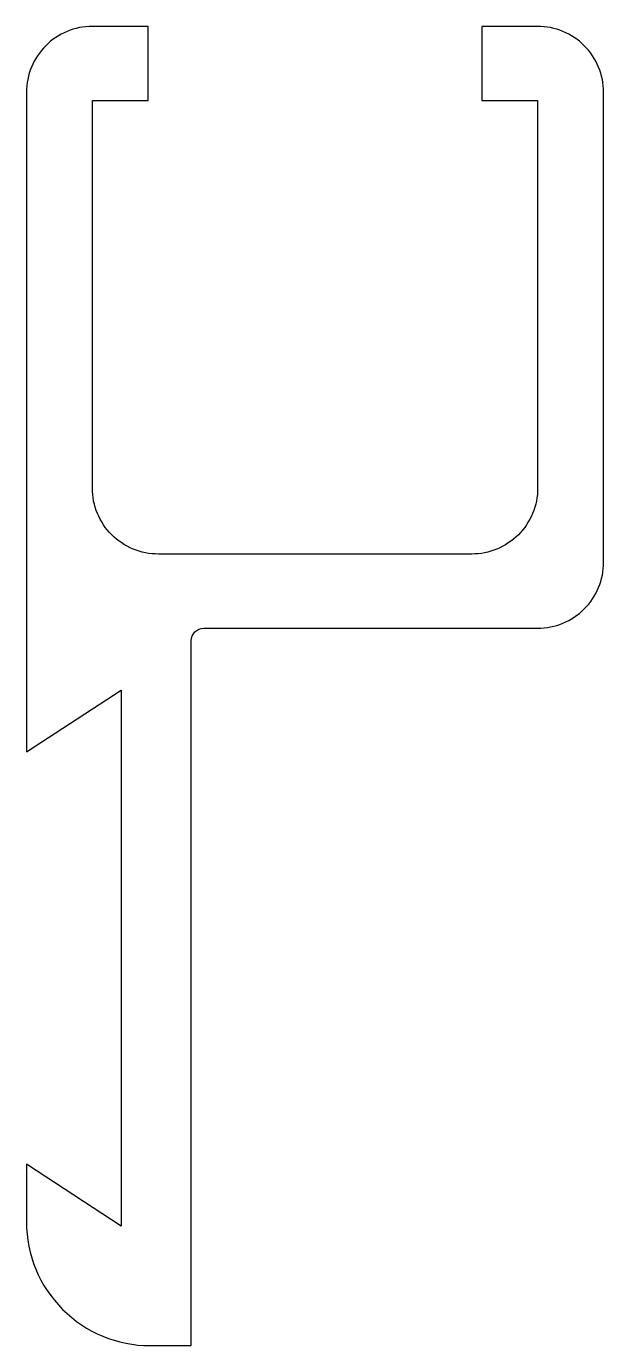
# Model space of a CAD drawing. Extents: x 264.2 to 278.2, y 238.9 to 270.9.
import ezdxf

# ---------------------------------------------------------------- set-up
doc = ezdxf.new("R2010")
doc.units = 0
doc.layers.add('ANA', color=220, linetype='CONTINUOUS')

msp = doc.modelspace()

# ---------------------------------------------------------------- linework, layer by layer
at = {"layer": 'ANA'}
msp.add_lwpolyline([(265.848, 270.922, 0.414214), (264.248, 269.322), (264.248, 253.322), (266.548, 254.822), (266.548, 241.822), (264.248, 243.322), (264.248, 241.922, 0.414214), (267.248, 238.922), (268.248, 238.922), (268.248, 256.022, -0.414214), (268.548, 256.322), (276.648, 256.322, 0.414214), (278.248, 257.922), (278.248, 269.322, 0.414214), (276.648, 270.922), (275.298, 270.922), (275.298, 269.122), (276.648, 269.122), (276.648, 259.722, -0.414214), (275.048, 258.122), (267.448, 258.122, -0.414214), (265.848, 259.722), (265.848, 269.122), (267.198, 269.122), (267.198, 270.922)], format="xyb", close=True, dxfattribs=at)

doc.saveas('drawing.dxf')
